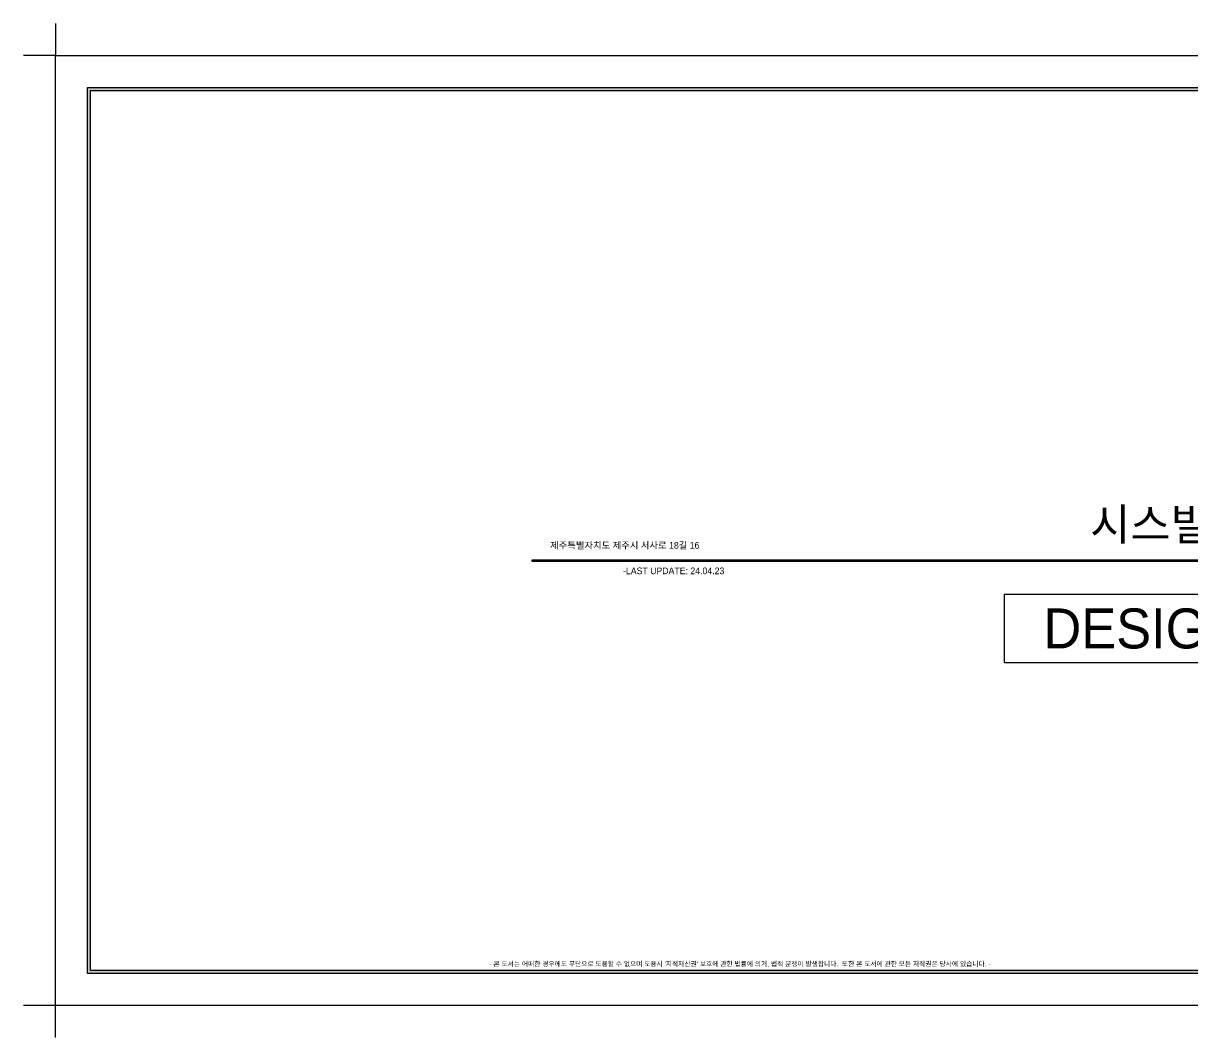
# Model space of a CAD drawing. Header units: millimetres. Extents: x 261942 to 379971, y 117646 to 213875.
# Drawn here: x 261942 to 283863, y 172906 to 191926 of the extents above; entities that cross this region are included whole.
import ezdxf
from ezdxf.enums import TextEntityAlignment as Align

# ---------------------------------------------------------------- set-up
doc = ezdxf.new("R2010")
doc.units = ezdxf.units.MM
doc.header["$LTSCALE"] = 100
doc.layers.get('DEFPOINTS').update_dxf_attribs({"color": 248})
for name, color, linetype in [('FORM(YOURNAME)-1', 1, 'Continuous'), ('FORM(YOURNAME)-1 @ 1', 1, 'Continuous'), ('FORM(YOURNAME)-11', 1, 'Continuous'), ('FORM(YOURNAME)-11 @ 1', 1, 'Continuous')]:
    doc.layers.add(name, color=color, linetype=linetype)
doc.styles.add('YOURNAME', font='HY울릉도M.TTF')

# ---------------------------------------------------------------- blocks, each defined once
blk = doc.blocks.new('FORM-COVER')
at = {"layer": 'FORM(YOURNAME)-1'}
h = blk.add_hatch(color=14, dxfattribs=at)
h.dxf.hatch_style = 1
h.paths.add_polyline_path([(221205, 58323), (221205, 58423), (271205, 58423), (271205, 58323)])
at = {"layer": 'FORM(YOURNAME)-11'}
h = blk.add_hatch(color=14, dxfattribs=at)
h.dxf.hatch_style = 1
h.paths.add_polyline_path([(273205, 87762), (273205, 32762), (193605, 32762), (193605, 87762)], flags=16)
h.paths.add_polyline_path([(193405, 87962), (273405, 87962), (273405, 32562), (193405, 32562)])
at = {"layer": 'DEFPOINTS', "color": 1}
for points in [[(191405, 91962), (191405, 89962), (189405, 89962)], [(275405, 91962), (275405, 89962), (277405, 89962)], [(191405, 28562), (191405, 30562), (189405, 30562)], [(275405, 28562), (275405, 30562), (277405, 30562)]]:
    blk.add_lwpolyline(points, dxfattribs=at)
at = {"layer": 'DEFPOINTS'}
blk.add_lwpolyline([(271205, 51997), (250728, 51997), (250728, 56281), (271205, 56281)], close=True, dxfattribs=at)
at = {"layer": 'FORM(YOURNAME)-1', "color": 250}
blk.add_lwpolyline([(191405, 89962), (275405, 89962), (275405, 30562), (191405, 30562)], close=True, dxfattribs=at)
at = {"layer": 'FORM(YOURNAME)-1', "color": 14}
for points in [[(193405, 87962), (273405, 87962), (273405, 32562), (193405, 32562)], [(273205, 87762), (273205, 32762), (193605, 32762), (193605, 87762)], [(221205, 58323), (221205, 58423), (271205, 58423), (271205, 58323)]]:
    blk.add_lwpolyline(points, close=True, dxfattribs=at)
at = {"layer": 'FORM(YOURNAME)-1', "color": 14, "style": 'YOURNAME'}
blk.add_text('화장실 및 주방가구 공사', height=500, dxfattribs=at).set_placement((271205, 62423), align=Align.RIGHT)
blk.add_text('DESIGN M2', height=2500, dxfattribs=at).set_placement((262154, 54139), align=Align.MIDDLE_CENTER)
at = {"layer": 'FORM(YOURNAME)-1', "color": 12, "style": 'YOURNAME'}
blk.add_text('@_m2design_', height=600, dxfattribs=at).set_placement((271138, 50592), align=Align.RIGHT)
at = {"layer": 'FORM(YOURNAME)-1', "color": 12, "style": 'YOURNAME', "width": 0.995}
blk.add_text('m2gmg@naver.com', height=500, dxfattribs=at).set_placement((271138, 49620), align=Align.RIGHT)
at = {"layer": 'FORM(YOURNAME)-1', "color": 10, "style": 'YOURNAME'}
blk.add_text("- 본 도서는 어떠한 경우에도 무단으로 도용할 수 없으며 도용시 '지적재산권' 보호에 관한 법률에 의거, 법적 분쟁이 발생합니다.  또한 본 도서에 관한 모든 저작권은 당사에 있습니다. -", height=300, dxfattribs=at).set_placement((234190, 33169), align=Align.MIDDLE_CENTER)
at = {"layer": 'FORM(YOURNAME)-1', "color": 3, "style": 'YOURNAME'}
blk.add_attdef('1', text='', height=3000, dxfattribs=at).set_placement((271205, 60349), align=Align.MIDDLE_RIGHT)
blk = doc.blocks.new('*U581')
at = {"layer": 'FORM(YOURNAME)-1'}
ref = blk.add_blockref('FORM-COVER', (205120, 164338), dxfattribs=dict(at, xscale=0.3, yscale=0.3, zscale=0.3))
ref.add_attrib('1', '시스빌 702호', dxfattribs={"layer": 'FORM(YOURNAME)-11 @ 1', "color": 3, "height": 600, "style": 'YOURNAME'}).set_placement((286482, 182532), align=Align.MIDDLE_RIGHT)

msp = doc.modelspace()

# ---------------------------------------------------------------- block references
at = {"color": 10}
msp.add_blockref('*U581', (0, 0), dxfattribs=at)

# ---------------------------------------------------------------- texts
at = {"layer": 'FORM(YOURNAME)-1 @ 1', "color": 6, "style": 'YOURNAME'}
msp.add_text('제주특별자치도 제주시 서사로 18길 16', height=125, dxfattribs=at).set_placement((274617, 182137.8), align=Align.MIDDLE_RIGHT)
at = {"layer": 'FORM(YOURNAME)-1 @ 1', "style": 'YOURNAME'}
msp.add_text('-LAST UPDATE: 24.04.23', height=125, dxfattribs=at).set_placement((275083.8, 181659.6), align=Align.MIDDLE_RIGHT)

doc.saveas('drawing.dxf')
